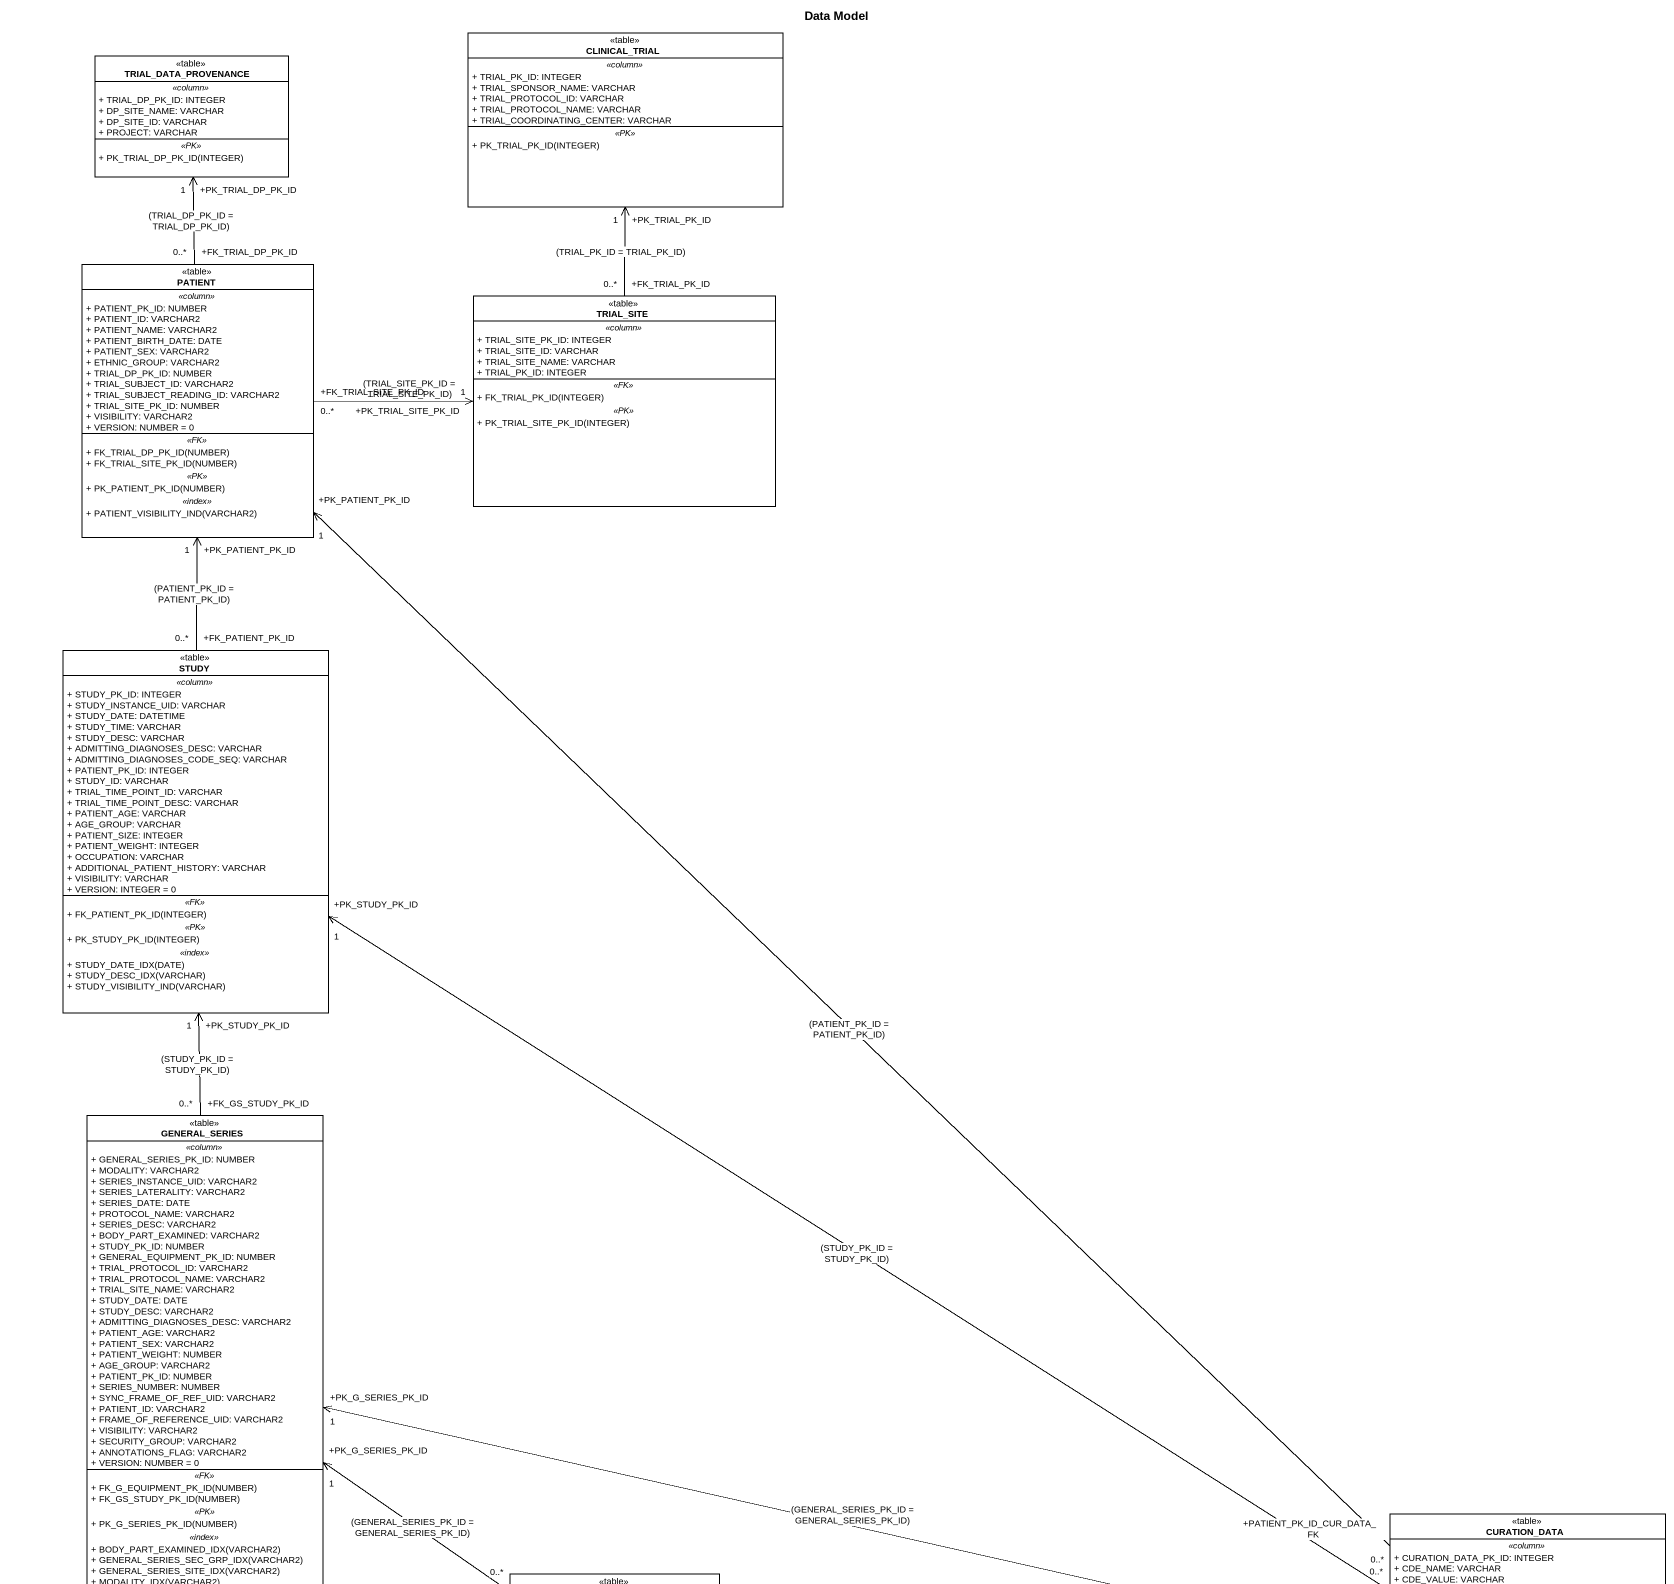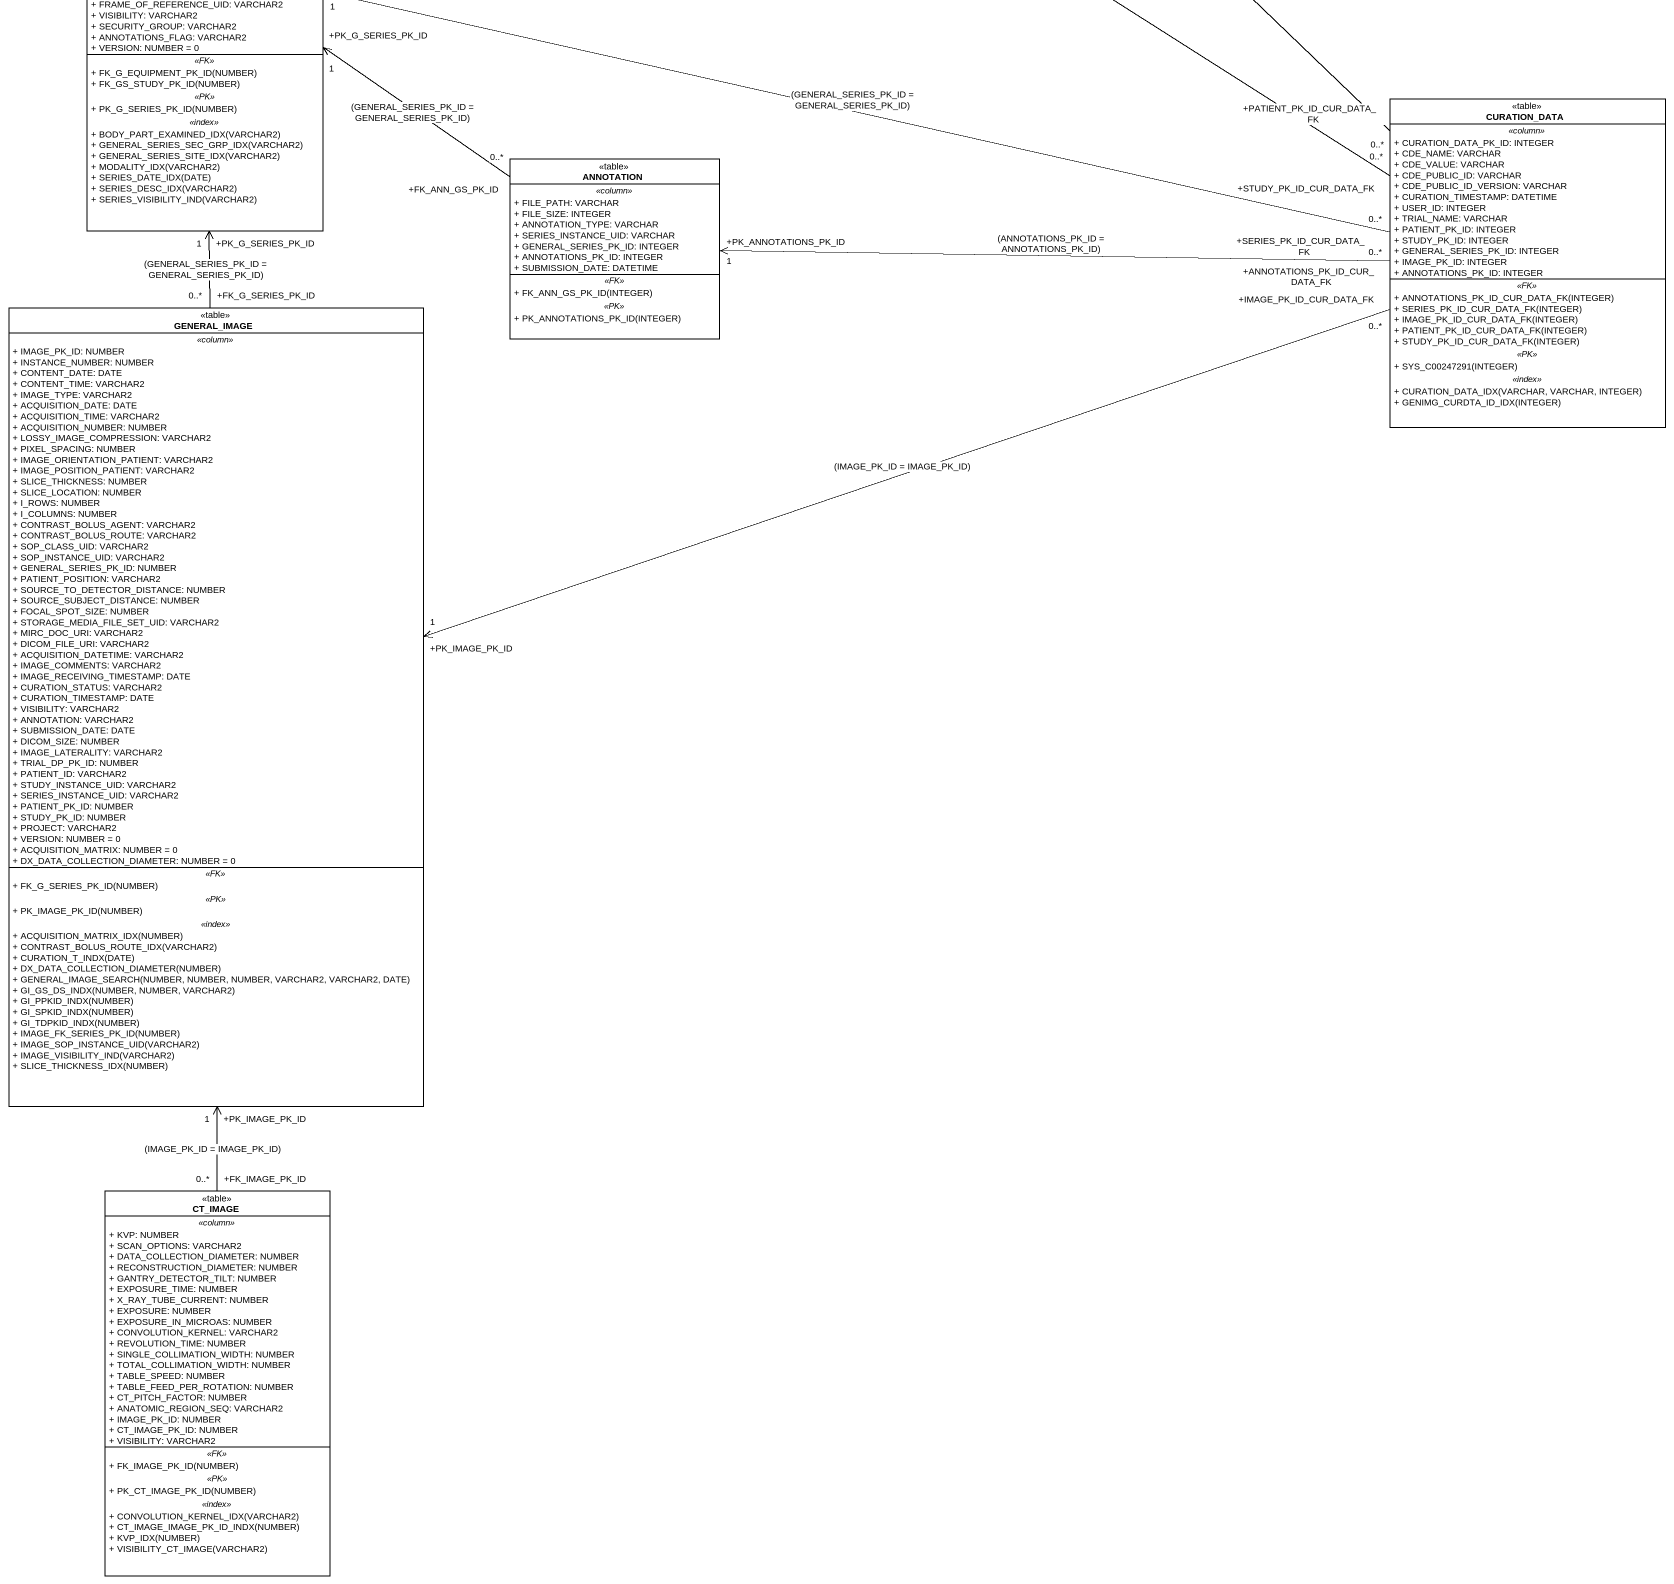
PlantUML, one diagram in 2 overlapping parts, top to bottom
@startuml
title Data Model
hide circle
hide empty members
skinparam classAttributeIconSize 0
class TRIAL_DATA_PROVENANCE <<table>> {
  .. <<column>> ..
  + TRIAL_DP_PK_ID: INTEGER
  + DP_SITE_NAME: VARCHAR
  + DP_SITE_ID: VARCHAR
  + PROJECT: VARCHAR
  .. <<PK>> ..
  + PK_TRIAL_DP_PK_ID(INTEGER)
}
class CLINICAL_TRIAL <<table>> {
  .. <<column>> ..
  + TRIAL_PK_ID: INTEGER
  + TRIAL_SPONSOR_NAME: VARCHAR
  + TRIAL_PROTOCOL_ID: VARCHAR
  + TRIAL_PROTOCOL_NAME: VARCHAR
  + TRIAL_COORDINATING_CENTER: VARCHAR
  .. <<PK>> ..
  + PK_TRIAL_PK_ID(INTEGER)
}
class PATIENT <<table>> {
  .. <<column>> ..
  + PATIENT_PK_ID: NUMBER
  + PATIENT_ID: VARCHAR2
  + PATIENT_NAME: VARCHAR2
  + PATIENT_BIRTH_DATE: DATE
  + PATIENT_SEX: VARCHAR2
  + ETHNIC_GROUP: VARCHAR2
  + TRIAL_DP_PK_ID: NUMBER
  + TRIAL_SUBJECT_ID: VARCHAR2
  + TRIAL_SUBJECT_READING_ID: VARCHAR2
  + TRIAL_SITE_PK_ID: NUMBER
  + VISIBILITY: VARCHAR2
  + VERSION: NUMBER = 0
  .. <<FK>> ..
  + FK_TRIAL_DP_PK_ID(NUMBER)
  + FK_TRIAL_SITE_PK_ID(NUMBER)
  .. <<PK>> ..
  + PK_PATIENT_PK_ID(NUMBER)
  .. <<index>> ..
  + PATIENT_VISIBILITY_IND(VARCHAR2)
}
class TRIAL_SITE <<table>> {
  .. <<column>> ..
  + TRIAL_SITE_PK_ID: INTEGER
  + TRIAL_SITE_ID: VARCHAR
  + TRIAL_SITE_NAME: VARCHAR
  + TRIAL_PK_ID: INTEGER
  .. <<FK>> ..
  + FK_TRIAL_PK_ID(INTEGER)
  .. <<PK>> ..
  + PK_TRIAL_SITE_PK_ID(INTEGER)
}
class STUDY <<table>> {
  .. <<column>> ..
  + STUDY_PK_ID: INTEGER
  + STUDY_INSTANCE_UID: VARCHAR
  + STUDY_DATE: DATETIME
  + STUDY_TIME: VARCHAR
  + STUDY_DESC: VARCHAR
  + ADMITTING_DIAGNOSES_DESC: VARCHAR
  + ADMITTING_DIAGNOSES_CODE_SEQ: VARCHAR
  + PATIENT_PK_ID: INTEGER
  + STUDY_ID: VARCHAR
  + TRIAL_TIME_POINT_ID: VARCHAR
  + TRIAL_TIME_POINT_DESC: VARCHAR
  + PATIENT_AGE: VARCHAR
  + AGE_GROUP: VARCHAR
  + PATIENT_SIZE: INTEGER
  + PATIENT_WEIGHT: INTEGER
  + OCCUPATION: VARCHAR
  + ADDITIONAL_PATIENT_HISTORY: VARCHAR
  + VISIBILITY: VARCHAR
  + VERSION: INTEGER = 0
  .. <<FK>> ..
  + FK_PATIENT_PK_ID(INTEGER)
  .. <<PK>> ..
  + PK_STUDY_PK_ID(INTEGER)
  .. <<index>> ..
  + STUDY_DATE_IDX(DATE)
  + STUDY_DESC_IDX(VARCHAR)
  + STUDY_VISIBILITY_IND(VARCHAR)
}
class GENERAL_SERIES <<table>> {
  .. <<column>> ..
  + GENERAL_SERIES_PK_ID: NUMBER
  + MODALITY: VARCHAR2
  + SERIES_INSTANCE_UID: VARCHAR2
  + SERIES_LATERALITY: VARCHAR2
  + SERIES_DATE: DATE
  + PROTOCOL_NAME: VARCHAR2
  + SERIES_DESC: VARCHAR2
  + BODY_PART_EXAMINED: VARCHAR2
  + STUDY_PK_ID: NUMBER
  + GENERAL_EQUIPMENT_PK_ID: NUMBER
  + TRIAL_PROTOCOL_ID: VARCHAR2
  + TRIAL_PROTOCOL_NAME: VARCHAR2
  + TRIAL_SITE_NAME: VARCHAR2
  + STUDY_DATE: DATE
  + STUDY_DESC: VARCHAR2
  + ADMITTING_DIAGNOSES_DESC: VARCHAR2
  + PATIENT_AGE: VARCHAR2
  + PATIENT_SEX: VARCHAR2
  + PATIENT_WEIGHT: NUMBER
  + AGE_GROUP: VARCHAR2
  + PATIENT_PK_ID: NUMBER
  + SERIES_NUMBER: NUMBER
  + SYNC_FRAME_OF_REF_UID: VARCHAR2
  + PATIENT_ID: VARCHAR2
  + FRAME_OF_REFERENCE_UID: VARCHAR2
  + VISIBILITY: VARCHAR2
  + SECURITY_GROUP: VARCHAR2
  + ANNOTATIONS_FLAG: VARCHAR2
  + VERSION: NUMBER = 0
  .. <<FK>> ..
  + FK_G_EQUIPMENT_PK_ID(NUMBER)
  + FK_GS_STUDY_PK_ID(NUMBER)
  .. <<PK>> ..
  + PK_G_SERIES_PK_ID(NUMBER)
  .. <<index>> ..
  + BODY_PART_EXAMINED_IDX(VARCHAR2)
  + GENERAL_SERIES_SEC_GRP_IDX(VARCHAR2)
  + GENERAL_SERIES_SITE_IDX(VARCHAR2)
  + MODALITY_IDX(VARCHAR2)
  + SERIES_DATE_IDX(DATE)
  + SERIES_DESC_IDX(VARCHAR2)
  + SERIES_VISIBILITY_IND(VARCHAR2)
}
class CURATION_DATA <<table>> {
  .. <<column>> ..
  + CURATION_DATA_PK_ID: INTEGER
  + CDE_NAME: VARCHAR
  + CDE_VALUE: VARCHAR
  + CDE_PUBLIC_ID: VARCHAR
  + CDE_PUBLIC_ID_VERSION: VARCHAR
  + CURATION_TIMESTAMP: DATETIME
  + USER_ID: INTEGER
  + TRIAL_NAME: VARCHAR
  + PATIENT_PK_ID: INTEGER
  + STUDY_PK_ID: INTEGER
  + GENERAL_SERIES_PK_ID: INTEGER
  + IMAGE_PK_ID: INTEGER
  + ANNOTATIONS_PK_ID: INTEGER
  .. <<FK>> ..
  + ANNOTATIONS_PK_ID_CUR_DATA_FK(INTEGER)
  + SERIES_PK_ID_CUR_DATA_FK(INTEGER)
  + IMAGE_PK_ID_CUR_DATA_FK(INTEGER)
  + PATIENT_PK_ID_CUR_DATA_FK(INTEGER)
  + STUDY_PK_ID_CUR_DATA_FK(INTEGER)
  .. <<PK>> ..
  + SYS_C00247291(INTEGER)
  .. <<index>> ..
  + CURATION_DATA_IDX(VARCHAR, VARCHAR, INTEGER)
  + GENIMG_CURDTA_ID_IDX(INTEGER)
}
class "ANNOTATION" as ANNOTATION_ <<table>> {
  .. <<column>> ..
  + FILE_PATH: VARCHAR
  + FILE_SIZE: INTEGER
  + ANNOTATION_TYPE: VARCHAR
  + SERIES_INSTANCE_UID: VARCHAR
  + GENERAL_SERIES_PK_ID: INTEGER
  + ANNOTATIONS_PK_ID: INTEGER
  + SUBMISSION_DATE: DATETIME
  .. <<FK>> ..
  + FK_ANN_GS_PK_ID(INTEGER)
  .. <<PK>> ..
  + PK_ANNOTATIONS_PK_ID(INTEGER)
}
class GENERAL_IMAGE <<table>> {
  .. <<column>> ..
  + IMAGE_PK_ID: NUMBER
  + INSTANCE_NUMBER: NUMBER
  + CONTENT_DATE: DATE
  + CONTENT_TIME: VARCHAR2
  + IMAGE_TYPE: VARCHAR2
  + ACQUISITION_DATE: DATE
  + ACQUISITION_TIME: VARCHAR2
  + ACQUISITION_NUMBER: NUMBER
  + LOSSY_IMAGE_COMPRESSION: VARCHAR2
  + PIXEL_SPACING: NUMBER
  + IMAGE_ORIENTATION_PATIENT: VARCHAR2
  + IMAGE_POSITION_PATIENT: VARCHAR2
  + SLICE_THICKNESS: NUMBER
  + SLICE_LOCATION: NUMBER
  + I_ROWS: NUMBER
  + I_COLUMNS: NUMBER
  + CONTRAST_BOLUS_AGENT: VARCHAR2
  + CONTRAST_BOLUS_ROUTE: VARCHAR2
  + SOP_CLASS_UID: VARCHAR2
  + SOP_INSTANCE_UID: VARCHAR2
  + GENERAL_SERIES_PK_ID: NUMBER
  + PATIENT_POSITION: VARCHAR2
  + SOURCE_TO_DETECTOR_DISTANCE: NUMBER
  + SOURCE_SUBJECT_DISTANCE: NUMBER
  + FOCAL_SPOT_SIZE: NUMBER
  + STORAGE_MEDIA_FILE_SET_UID: VARCHAR2
  + MIRC_DOC_URI: VARCHAR2
  + DICOM_FILE_URI: VARCHAR2
  + ACQUISITION_DATETIME: VARCHAR2
  + IMAGE_COMMENTS: VARCHAR2
  + IMAGE_RECEIVING_TIMESTAMP: DATE
  + CURATION_STATUS: VARCHAR2
  + CURATION_TIMESTAMP: DATE
  + VISIBILITY: VARCHAR2
  + ANNOTATION: VARCHAR2
  + SUBMISSION_DATE: DATE
  + DICOM_SIZE: NUMBER
  + IMAGE_LATERALITY: VARCHAR2
  + TRIAL_DP_PK_ID: NUMBER
  + PATIENT_ID: VARCHAR2
  + STUDY_INSTANCE_UID: VARCHAR2
  + SERIES_INSTANCE_UID: VARCHAR2
  + PATIENT_PK_ID: NUMBER
  + STUDY_PK_ID: NUMBER
  + PROJECT: VARCHAR2
  + VERSION: NUMBER = 0
  + ACQUISITION_MATRIX: NUMBER = 0
  + DX_DATA_COLLECTION_DIAMETER: NUMBER = 0
  .. <<FK>> ..
  + FK_G_SERIES_PK_ID(NUMBER)
  .. <<PK>> ..
  + PK_IMAGE_PK_ID(NUMBER)
  .. <<index>> ..
  + ACQUISITION_MATRIX_IDX(NUMBER)
  + CONTRAST_BOLUS_ROUTE_IDX(VARCHAR2)
  + CURATION_T_INDX(DATE)
  + DX_DATA_COLLECTION_DIAMETER(NUMBER)
  + GENERAL_IMAGE_SEARCH(NUMBER, NUMBER, NUMBER, VARCHAR2, VARCHAR2, DATE)
  + GI_GS_DS_INDX(NUMBER, NUMBER, VARCHAR2)
  + GI_PPKID_INDX(NUMBER)
  + GI_SPKID_INDX(NUMBER)
  + GI_TDPKID_INDX(NUMBER)
  + IMAGE_FK_SERIES_PK_ID(NUMBER)
  + IMAGE_SOP_INSTANCE_UID(VARCHAR2)
  + IMAGE_VISIBILITY_IND(VARCHAR2)
  + SLICE_THICKNESS_IDX(NUMBER)
}
class CT_IMAGE <<table>> {
  .. <<column>> ..
  + KVP: NUMBER
  + SCAN_OPTIONS: VARCHAR2
  + DATA_COLLECTION_DIAMETER: NUMBER
  + RECONSTRUCTION_DIAMETER: NUMBER
  + GANTRY_DETECTOR_TILT: NUMBER
  + EXPOSURE_TIME: NUMBER
  + X_RAY_TUBE_CURRENT: NUMBER
  + EXPOSURE: NUMBER
  + EXPOSURE_IN_MICROAS: NUMBER
  + CONVOLUTION_KERNEL: VARCHAR2
  + REVOLUTION_TIME: NUMBER
  + SINGLE_COLLIMATION_WIDTH: NUMBER
  + TOTAL_COLLIMATION_WIDTH: NUMBER
  + TABLE_SPEED: NUMBER
  + TABLE_FEED_PER_ROTATION: NUMBER
  + CT_PITCH_FACTOR: NUMBER
  + ANATOMIC_REGION_SEQ: VARCHAR2
  + IMAGE_PK_ID: NUMBER
  + CT_IMAGE_PK_ID: NUMBER
  + VISIBILITY: VARCHAR2
  .. <<FK>> ..
  + FK_IMAGE_PK_ID(NUMBER)
  .. <<PK>> ..
  + PK_CT_IMAGE_PK_ID(NUMBER)
  .. <<index>> ..
  + CONVOLUTION_KERNEL_IDX(VARCHAR2)
  + CT_IMAGE_IMAGE_PK_ID_INDX(NUMBER)
  + KVP_IDX(NUMBER)
  + VISIBILITY_CT_IMAGE(VARCHAR2)
}
PATIENT "+FK_TRIAL_DP_PK_ID\n0..*" -up-> "+PK_TRIAL_DP_PK_ID\n1" TRIAL_DATA_PROVENANCE : (TRIAL_DP_PK_ID = TRIAL_DP_PK_ID)
PATIENT "+FK_TRIAL_SITE_PK_ID\n0..*" -right-> "+PK_TRIAL_SITE_PK_ID\n1" TRIAL_SITE : (TRIAL_SITE_PK_ID = TRIAL_SITE_PK_ID)
TRIAL_SITE "+FK_TRIAL_PK_ID\n0..*" -up-> "+PK_TRIAL_PK_ID\n1" CLINICAL_TRIAL : (TRIAL_PK_ID = TRIAL_PK_ID)
STUDY "+FK_PATIENT_PK_ID\n0..*" -up-> "+PK_PATIENT_PK_ID\n1" PATIENT : (PATIENT_PK_ID = PATIENT_PK_ID)
GENERAL_SERIES "+FK_GS_STUDY_PK_ID\n0..*" -up-> "+PK_STUDY_PK_ID\n1" STUDY : (STUDY_PK_ID = STUDY_PK_ID)
CURATION_DATA "+PATIENT_PK_ID_CUR_DATA_FK\n0..*" -up-> "+PK_PATIENT_PK_ID\n1" PATIENT : (PATIENT_PK_ID = PATIENT_PK_ID)
CURATION_DATA "+STUDY_PK_ID_CUR_DATA_FK\n0..*" -up-> "+PK_STUDY_PK_ID\n1" STUDY : (STUDY_PK_ID = STUDY_PK_ID)
CURATION_DATA "+SERIES_PK_ID_CUR_DATA_FK\n0..*" -left-> "+PK_G_SERIES_PK_ID\n1" GENERAL_SERIES : (GENERAL_SERIES_PK_ID = GENERAL_SERIES_PK_ID)
CURATION_DATA "+ANNOTATIONS_PK_ID_CUR_DATA_FK\n0..*" -left-> "+PK_ANNOTATIONS_PK_ID\n1" ANNOTATION_ : (ANNOTATIONS_PK_ID = ANNOTATIONS_PK_ID)
CURATION_DATA "+IMAGE_PK_ID_CUR_DATA_FK\n0..*" -left-> "+PK_IMAGE_PK_ID\n1" GENERAL_IMAGE : (IMAGE_PK_ID = IMAGE_PK_ID)
ANNOTATION_ "+FK_ANN_GS_PK_ID\n0..*" -up-> "+PK_G_SERIES_PK_ID\n1" GENERAL_SERIES : (GENERAL_SERIES_PK_ID = GENERAL_SERIES_PK_ID)
GENERAL_IMAGE "+FK_G_SERIES_PK_ID\n0..*" -up-> "+PK_G_SERIES_PK_ID\n1" GENERAL_SERIES : (GENERAL_SERIES_PK_ID = GENERAL_SERIES_PK_ID)
CT_IMAGE "+FK_IMAGE_PK_ID\n0..*" -up-> "+PK_IMAGE_PK_ID\n1" GENERAL_IMAGE : (IMAGE_PK_ID = IMAGE_PK_ID)
@enduml
